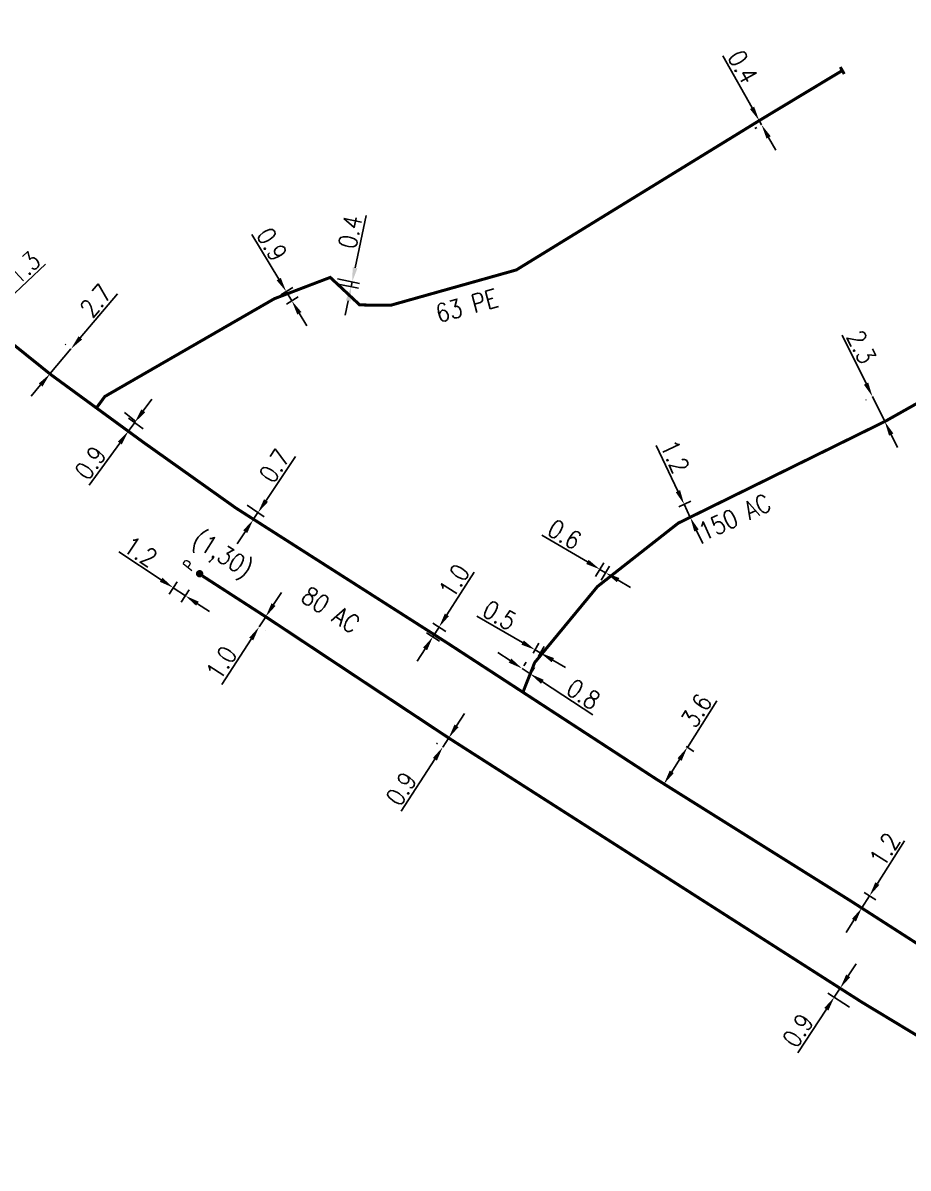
# Model space of a CAD drawing. Header units: millimetres. Extents: x 107995 to 109002, y 120994 to 122000.
# Drawn here: x 108747 to 108820.3, y 121002 to 121096.8 of the extents above; entities that cross this region are included whole.
import ezdxf
from ezdxf.enums import TextEntityAlignment as Align

# ---------------------------------------------------------------- set-up
doc = ezdxf.new("R2010")
doc.units = ezdxf.units.MM
doc.header["$PDMODE"] = 34
doc.linetypes.add('L_25_AP', pattern=[2000, 1000, 1000])
doc.linetypes.add('L_25_PE', pattern=[2000, 1000, 1000])
doc.layers.get('0').update_dxf_attribs({"linetype": 'CONTINUOUS'})
doc.layers.get('DEFPOINTS').update_dxf_attribs({"linetype": 'CONTINUOUS'})
doc.layers.add('L_150', color=1, linetype='CONTINUOUS')
doc.layers.add('L_300', color=7, linetype='CONTINUOUS')
doc.styles.add('G_ROMANS', font='ROMANS.SHX', dxfattribs={"width": 0.75})
doc.styles.get("Standard").update_dxf_attribs({"font": 'romans.shx', "width": 0.85})
doc.dimstyles.get("Standard").update_dxf_attribs({"dimtxt": 1.5, "dimasz": 1.2, "dimexe": 0.625, "dimexo": 0.625, "dimgap": 0.25, "dimtad": 1, "dimdec": 1, "dimzin": 0, "dimdsep": 46, "dimtxsty": 'Standard', "dimcen": -0.5, "dimadec": 0, "dimazin": 0, "dimtfac": 1, "dimtdec": 1, "dimtmove": 0, "dimatfit": 3, "dimfxl": 0, "dimtolj": 1, "dimtzin": 0, "dimarcsym": 0})

# ---------------------------------------------------------------- blocks, each defined once
blk = doc.blocks.new('*D12')
at = {"layer": 'DEFPOINTS', "color": 0, "linetype": 'Continuous', "transparency": 16777216}
for p in [(108744.04, 121072.254), (108746.119, 121071.949), (108745.176, 121071.055)]:
    blk.add_point(p, dxfattribs=at)
at = {"layer": 'L_150', "color": 0, "linetype": 'Continuous', "lineweight": -2, "transparency": 16777216}
for p, q in [((108745.856, 121073.973), (108748.897, 121076.853)), ((108744.04, 121072.254), (108744.984, 121073.148)), ((108745.69, 121072.403), (108744.555, 121073.601)), ((108744.746, 121071.509), (108743.611, 121072.708)), ((108743.169, 121071.429), (108742.298, 121070.603))]:
    blk.add_line(p, q, dxfattribs=at)
at = {"layer": 'L_150', "color": 0, "linetype": 'Continuous', "transparency": 16777216}
for points in [[(108745.718, 121074.118), (108745.993, 121073.828), (108744.984, 121073.148)], [(108743.032, 121071.574), (108743.307, 121071.283), (108744.04, 121072.254)]]:
    blk.add_solid(points, dxfattribs=at)
at = {"layer": 'L_150', "color": 0, "linetype": 'Continuous', "transparency": 16777216, "insert": (108747.125, 121076.552), "char_height": 1.5, "attachment_point": 5, "rotation": 43.4408}
blk.add_mtext('\\A1;1.3', dxfattribs=at)
blk = doc.blocks.new('*D13')
at = {"layer": 'DEFPOINTS', "color": 0, "linetype": 'Continuous', "transparency": 16777216}
for p in [(108751.072, 121069.781), (108749.273, 121067.765), (108749.333, 121067.715)]:
    blk.add_point(p, dxfattribs=at)
at = {"layer": 'L_150', "color": 0, "linetype": 'Continuous', "lineweight": -2, "transparency": 16777216}
for p, q in [((108751.785, 121070.748), (108754.857, 121074.397)), ((108750.593, 121070.183), (108750.534, 121070.233)), ((108749.273, 121067.765), (108751.012, 121069.83)), ((108748.855, 121068.118), (108748.795, 121068.168)), ((108748.501, 121066.847), (108747.728, 121065.929))]:
    blk.add_line(p, q, dxfattribs=at)
at = {"layer": 'L_150', "color": 0, "linetype": 'Continuous', "transparency": 16777216}
for points in [[(108751.632, 121070.877), (108751.938, 121070.62), (108751.012, 121069.83)], [(108748.348, 121066.976), (108748.654, 121066.718), (108749.273, 121067.765)]]:
    blk.add_solid(points, dxfattribs=at)
at = {"layer": 'L_150', "color": 0, "linetype": 'Continuous', "transparency": 16777216, "insert": (108753.071, 121073.828), "char_height": 1.5, "attachment_point": 5, "rotation": 49.90565}
blk.add_mtext('\\A1;2.7', dxfattribs=at)
blk = doc.blocks.new('*D14')
at = {"layer": 'DEFPOINTS', "color": 0, "linetype": 'Continuous', "transparency": 16777216}
for p in [(108755.758, 121063.01), (108757.503, 121062.853), (108756.974, 121062.125)]:
    blk.add_point(p, dxfattribs=at)
at = {"layer": 'L_150', "color": 0, "linetype": 'Continuous', "lineweight": -2, "transparency": 16777216}
for p, q in [((108756.994, 121064.708), (108757.7, 121065.678)), ((108756.468, 121062.493), (108755.253, 121063.377)), ((108756.288, 121063.737), (108755.758, 121063.01)), ((108756.998, 121063.221), (108755.783, 121064.105)), ((108755.052, 121062.039), (108752.515, 121058.554))]:
    blk.add_line(p, q, dxfattribs=at)
at = {"layer": 'L_150', "color": 0, "linetype": 'Continuous', "transparency": 16777216}
for points in [[(108756.832, 121064.825), (108757.156, 121064.59), (108756.288, 121063.737)], [(108754.89, 121062.157), (108755.214, 121061.922), (108755.758, 121063.01)]]:
    blk.add_solid(points, dxfattribs=at)
at = {"layer": 'L_150', "color": 0, "linetype": 'Continuous', "transparency": 16777216, "insert": (108752.622, 121060.4), "char_height": 1.5, "attachment_point": 5, "rotation": 53.95153}
blk.add_mtext('\\A1;0.9', dxfattribs=at)
blk = doc.blocks.new('*D15')
at = {"layer": 'DEFPOINTS', "color": 0, "linetype": 'Continuous', "transparency": 16777216}
for p in [(108765.064, 121057.235), (108764.675, 121056.653), (108766.102, 121055.699)]:
    blk.add_point(p, dxfattribs=at)
at = {"layer": 'L_150', "color": 0, "linetype": 'Continuous', "lineweight": -2, "transparency": 16777216}
for p, q in [((108767.158, 121057.279), (108769.587, 121060.913)), ((108765.584, 121056.888), (108767.01, 121055.934)), ((108765.195, 121056.306), (108766.621, 121055.352)), ((108766.102, 121055.699), (108766.491, 121056.281)), ((108765.435, 121054.702), (108764.768, 121053.704))]:
    blk.add_line(p, q, dxfattribs=at)
at = {"layer": 'L_150', "color": 0, "linetype": 'Continuous', "transparency": 16777216}
for points in [[(108766.991, 121057.39), (108767.324, 121057.168), (108766.491, 121056.281)], [(108765.269, 121054.813), (108765.601, 121054.591), (108766.102, 121055.699)]]:
    blk.add_solid(points, dxfattribs=at)
at = {"layer": 'L_150', "color": 0, "linetype": 'Continuous', "transparency": 16777216, "insert": (108767.874, 121060.151), "char_height": 1.5, "attachment_point": 5, "rotation": 56.2425}
blk.add_mtext('\\A1;0.7', dxfattribs=at)
blk = doc.blocks.new('*D16')
at = {"layer": 'DEFPOINTS', "color": 0, "linetype": 'Continuous', "transparency": 16777216}
for p in [(108780.972, 121046.006), (108782.055, 121045.315), (108782.566, 121046.116)]:
    blk.add_point(p, dxfattribs=at)
at = {"layer": 'L_150', "color": 0, "linetype": 'Continuous', "lineweight": -2, "transparency": 16777216}
for p, q in [((108782.129, 121047.818), (108784.383, 121051.35)), ((108781.528, 121045.651), (108780.445, 121046.342)), ((108782.039, 121046.452), (108780.957, 121047.143)), ((108780.972, 121046.006), (108781.483, 121046.807)), ((108780.327, 121044.995), (108779.681, 121043.983))]:
    blk.add_line(p, q, dxfattribs=at)
at = {"layer": 'L_150', "color": 0, "linetype": 'Continuous', "transparency": 16777216}
for points in [[(108781.96, 121047.926), (108782.298, 121047.711), (108781.483, 121046.807)], [(108780.158, 121045.102), (108780.495, 121044.887), (108780.972, 121046.006)]]:
    blk.add_solid(points, dxfattribs=at)
at = {"layer": 'L_150', "color": 0, "linetype": 'Continuous', "transparency": 16777216, "insert": (108782.736, 121050.628), "char_height": 1.5, "attachment_point": 5, "rotation": 57.45036}
blk.add_mtext('\\A1;1.0', dxfattribs=at)
blk = doc.blocks.new('*D17')
at = {"layer": 'DEFPOINTS', "color": 0, "linetype": 'Continuous', "transparency": 16777216}
for p in [(108801.4, 121037.255), (108799.464, 121034.22), (108800.1, 121033.814)]:
    blk.add_point(p, dxfattribs=at)
at = {"layer": 'L_150', "color": 0, "linetype": 'Continuous', "lineweight": -2, "transparency": 16777216}
for p, q in [((108802.036, 121036.849), (108804.486, 121040.689)), ((108801.927, 121036.919), (108802.563, 121036.513)), ((108800.746, 121034.826), (108801.391, 121035.837)), ((108799.991, 121033.884), (108800.627, 121033.478))]:
    blk.add_line(p, q, dxfattribs=at)
at = {"layer": 'L_150', "color": 0, "linetype": 'Continuous', "transparency": 16777216}
for points in [[(108801.222, 121035.945), (108801.56, 121035.73), (108802.036, 121036.849)], [(108800.577, 121034.933), (108800.914, 121034.718), (108800.1, 121033.814)]]:
    blk.add_solid(points, dxfattribs=at)
at = {"layer": 'L_150', "color": 0, "linetype": 'Continuous', "transparency": 16777216, "insert": (108802.79, 121039.889), "char_height": 1.5, "attachment_point": 5, "rotation": 57.46449}
blk.add_mtext('\\A1;3.6', dxfattribs=at)
blk = doc.blocks.new('*D18')
at = {"layer": 'DEFPOINTS', "color": 0, "linetype": 'Continuous', "transparency": 16777216}
for p in [(108816.152, 121025.179), (108815.506, 121024.168), (108816.475, 121023.55)]:
    blk.add_point(p, dxfattribs=at)
at = {"layer": 'L_150', "color": 0, "linetype": 'Continuous', "lineweight": -2, "transparency": 16777216}
for p, q in [((108817.766, 121025.573), (108820.019, 121029.105)), ((108816.475, 121023.55), (108817.12, 121024.561)), ((108816.678, 121024.843), (108817.647, 121024.225)), ((108816.033, 121023.832), (108817.002, 121023.214)), ((108815.829, 121022.538), (108815.184, 121021.526))]:
    blk.add_line(p, q, dxfattribs=at)
at = {"layer": 'L_150', "color": 0, "linetype": 'Continuous', "transparency": 16777216}
for points in [[(108817.597, 121025.681), (108817.934, 121025.465), (108817.12, 121024.561)], [(108815.661, 121022.646), (108815.998, 121022.43), (108816.475, 121023.55)]]:
    blk.add_solid(points, dxfattribs=at)
at = {"layer": 'L_150', "color": 0, "linetype": 'Continuous', "transparency": 16777216, "insert": (108818.372, 121028.383), "char_height": 1.5, "attachment_point": 5, "rotation": 57.46449}
blk.add_mtext('\\A1;1.2', dxfattribs=at)
blk = doc.blocks.new('*D30')
at = {"layer": 'DEFPOINTS', "color": 0, "linetype": 'Continuous', "transparency": 16777216}
for p in [(108760.141, 121051.069), (108761.142, 121050.409), (108760.479, 121049.403)]:
    blk.add_point(p, dxfattribs=at)
at = {"layer": 'L_300', "color": 0, "linetype": 'Continuous', "lineweight": -2, "transparency": 16777216}
for p, q in [((108758.475, 121050.724), (108754.978, 121053.029)), ((108759.797, 121050.547), (108759.133, 121049.541)), ((108760.479, 121049.403), (108759.477, 121050.063)), ((108760.799, 121049.887), (108760.135, 121048.881)), ((108761.481, 121048.742), (108762.483, 121048.082))]:
    blk.add_line(p, q, dxfattribs=at)
at = {"layer": 'L_300', "color": 0, "linetype": 'Continuous', "transparency": 16777216}
for points in [[(108758.586, 121050.891), (108758.365, 121050.557), (108759.477, 121050.063)], [(108761.591, 121048.909), (108761.371, 121048.575), (108760.479, 121049.403)]]:
    blk.add_solid(points, dxfattribs=at)
at = {"layer": 'L_300', "color": 0, "linetype": 'Continuous', "transparency": 16777216, "insert": (108756.776, 121053.042), "char_height": 1.5, "attachment_point": 5, "rotation": 326.60672}
blk.add_mtext('\\A1;1.2', dxfattribs=at)
blk = doc.blocks.new('*D31')
at = {"layer": 'DEFPOINTS', "color": 0, "linetype": 'Continuous', "transparency": 16777216}
for p in [(108767.124, 121047.665), (108767.129, 121047.662), (108766.58, 121046.826)]:
    blk.add_point(p, dxfattribs=at)
at = {"layer": 'L_150', "color": 0, "linetype": 'Continuous', "lineweight": -2, "transparency": 16777216}
for p, q in [((108767.781, 121048.669), (108768.434, 121049.676)), ((108767.129, 121047.662), (108766.585, 121046.823)), ((108767.648, 121047.325), (108767.654, 121047.322)), ((108767.105, 121046.486), (108767.11, 121046.483)), ((108765.933, 121045.815), (108763.49, 121042.044))]:
    blk.add_line(p, q, dxfattribs=at)
at = {"layer": 'L_150', "color": 0, "linetype": 'Continuous', "transparency": 16777216}
for points in [[(108767.614, 121048.778), (108767.949, 121048.56), (108767.129, 121047.662)], [(108765.765, 121045.924), (108766.101, 121045.707), (108766.585, 121046.823)]]:
    blk.add_solid(points, dxfattribs=at)
at = {"layer": 'L_150', "color": 0, "linetype": 'Continuous', "transparency": 16777216, "insert": (108763.463, 121043.842), "char_height": 1.5, "attachment_point": 5, "rotation": 57.06424}
blk.add_mtext('\\A1;1.0', dxfattribs=at)
blk = doc.blocks.new('*D32')
at = {"layer": 'DEFPOINTS', "color": 0, "linetype": 'Continuous', "transparency": 16777216}
for p in [(108781.888, 121036.805), (108782.278, 121037.625), (108782.378, 121037.56)]:
    blk.add_point(p, dxfattribs=at)
at = {"layer": 'L_150', "color": 0, "linetype": 'Continuous', "lineweight": -2, "transparency": 16777216}
for p, q in [((108782.93, 121038.632), (108783.583, 121039.639)), ((108781.853, 121037.9), (108781.753, 121037.965)), ((108781.364, 121037.145), (108781.264, 121037.209)), ((108782.278, 121037.625), (108781.789, 121036.869)), ((108781.136, 121035.862), (108778.352, 121031.565))]:
    blk.add_line(p, q, dxfattribs=at)
at = {"layer": 'L_150', "color": 0, "linetype": 'Continuous', "transparency": 16777216}
for points in [[(108782.762, 121038.741), (108783.098, 121038.523), (108782.278, 121037.625)], [(108780.968, 121035.971), (108781.304, 121035.754), (108781.789, 121036.869)]]:
    blk.add_solid(points, dxfattribs=at)
at = {"layer": 'L_150', "color": 0, "linetype": 'Continuous', "transparency": 16777216, "insert": (108778.358, 121033.414), "char_height": 1.5, "attachment_point": 5, "rotation": 57.06424}
blk.add_mtext('\\A1;0.9', dxfattribs=at)
blk = doc.blocks.new('*D33')
at = {"layer": 'DEFPOINTS', "color": 0, "linetype": 'Continuous', "transparency": 16777216}
for p in [(108814.693, 121016.923), (108815.972, 121015.01), (108816.465, 121015.763)]:
    blk.add_point(p, dxfattribs=at)
at = {"layer": 'L_150', "color": 0, "linetype": 'Continuous', "lineweight": -2, "transparency": 16777216}
for p, q in [((108815.35, 121017.927), (108816.007, 121018.931)), ((108815.942, 121016.106), (108814.17, 121017.265)), ((108814.693, 121016.923), (108814.2, 121016.17)), ((108815.449, 121015.353), (108813.677, 121016.512)), ((108813.543, 121015.166), (108811.183, 121011.559))]:
    blk.add_line(p, q, dxfattribs=at)
at = {"layer": 'L_150', "color": 0, "linetype": 'Continuous', "transparency": 16777216}
for points in [[(108815.182, 121018.037), (108815.517, 121017.818), (108814.693, 121016.923)], [(108813.376, 121015.276), (108813.71, 121015.056), (108814.2, 121016.17)]]:
    blk.add_solid(points, dxfattribs=at)
at = {"layer": 'L_150', "color": 0, "linetype": 'Continuous', "transparency": 16777216, "insert": (108811.197, 121013.408), "char_height": 1.5, "attachment_point": 5, "rotation": 56.80072}
blk.add_mtext('\\A1;0.9', dxfattribs=at)
blk = doc.blocks.new('*D59')
at = {"layer": 'DEFPOINTS', "color": 0, "linetype": 'Continuous', "transparency": 16777216}
for p in [(108788.169, 121043.083), (108788.838, 121042.644), (108789.029, 121042.936)]:
    blk.add_point(p, dxfattribs=at)
at = {"layer": 'L_150', "color": 0, "linetype": 'Continuous', "lineweight": -2, "transparency": 16777216}
for p, q in [((108787.356, 121044.032), (108786.352, 121044.689)), ((108788.511, 121043.605), (108788.702, 121043.897)), ((108789.18, 121043.167), (108789.371, 121043.459)), ((108788.36, 121043.374), (108789.029, 121042.936)), ((108790.033, 121042.279), (108794.211, 121039.544))]:
    blk.add_line(p, q, dxfattribs=at)
at = {"layer": 'L_150', "color": 0, "linetype": 'Continuous', "transparency": 16777216}
for points in [[(108787.465, 121044.199), (108787.246, 121043.864), (108788.36, 121043.374)], [(108790.143, 121042.446), (108789.924, 121042.112), (108789.029, 121042.936)]]:
    blk.add_solid(points, dxfattribs=at)
at = {"layer": 'L_150', "color": 0, "linetype": 'Continuous', "transparency": 16777216, "insert": (108793.432, 121041.249), "char_height": 1.5, "attachment_point": 5, "rotation": 326.79056}
blk.add_mtext('\\A1;0.8', dxfattribs=at)
blk = doc.blocks.new('*D60')
at = {"layer": 'DEFPOINTS', "color": 0, "linetype": 'Continuous', "transparency": 16777216}
for p in [(108789.866, 121044.67), (108788.956, 121044.099), (108789.388, 121043.848)]:
    blk.add_point(p, dxfattribs=at)
at = {"layer": 'L_150', "color": 0, "linetype": 'Continuous', "lineweight": -2, "transparency": 16777216}
for p, q in [((108788.396, 121045.524), (108784.617, 121047.721)), ((108789.27, 121044.639), (108789.748, 121045.462)), ((108789.866, 121044.67), (108789.434, 121044.921)), ((108789.702, 121044.388), (108790.18, 121045.21)), ((108790.904, 121044.067), (108791.941, 121043.464))]:
    blk.add_line(p, q, dxfattribs=at)
at = {"layer": 'L_150', "color": 0, "linetype": 'Continuous', "transparency": 16777216}
for points in [[(108788.497, 121045.697), (108788.296, 121045.351), (108789.434, 121044.921)], [(108791.004, 121044.24), (108790.803, 121043.894), (108789.866, 121044.67)]]:
    blk.add_solid(points, dxfattribs=at)
at = {"layer": 'L_150', "color": 0, "linetype": 'Continuous', "transparency": 16777216, "insert": (108786.49, 121047.789), "char_height": 1.5, "attachment_point": 5, "rotation": 329.83571}
blk.add_mtext('\\A1;0.5', dxfattribs=at)
blk = doc.blocks.new('*D61')
at = {"layer": 'DEFPOINTS', "color": 0, "linetype": 'Continuous', "transparency": 16777216}
for p in [(108795.272, 121051.305), (108794.123, 121050.442), (108794.596, 121050.162)]:
    blk.add_point(p, dxfattribs=at)
at = {"layer": 'L_150', "color": 0, "linetype": 'Continuous', "lineweight": -2, "transparency": 16777216}
for p, q in [((108793.766, 121052.196), (108790.003, 121054.421)), ((108794.441, 121050.98), (108795.117, 121052.123)), ((108795.272, 121051.305), (108794.799, 121051.585)), ((108794.914, 121050.7), (108795.59, 121051.843)), ((108796.305, 121050.694), (108797.338, 121050.083))]:
    blk.add_line(p, q, dxfattribs=at)
at = {"layer": 'L_150', "color": 0, "linetype": 'Continuous', "transparency": 16777216}
for points in [[(108793.867, 121052.368), (108793.664, 121052.024), (108794.799, 121051.585)], [(108796.407, 121050.866), (108796.203, 121050.522), (108795.272, 121051.305)]]:
    blk.add_solid(points, dxfattribs=at)
at = {"layer": 'L_150', "color": 0, "linetype": 'Continuous', "transparency": 16777216, "insert": (108791.877, 121054.475), "char_height": 1.5, "attachment_point": 5, "rotation": 329.39801}
blk.add_mtext('\\A1;0.6', dxfattribs=at)
blk = doc.blocks.new('*D62')
at = {"layer": 'DEFPOINTS', "color": 0, "linetype": 'Continuous', "transparency": 16777216}
for p in [(108800.774, 121056.498), (108802.281, 121055.882), (108801.286, 121055.412)]:
    blk.add_point(p, dxfattribs=at)
at = {"layer": 'L_150', "color": 0, "linetype": 'Continuous', "lineweight": -2, "transparency": 16777216}
for p, q in [((108801.257, 121058.052), (108799.469, 121061.841)), ((108801.339, 121056.764), (108802.334, 121057.234)), ((108802.281, 121055.882), (108801.769, 121056.967)), ((108801.851, 121055.679), (108802.846, 121056.149)), ((108802.793, 121054.797), (108803.306, 121053.712))]:
    blk.add_line(p, q, dxfattribs=at)
at = {"layer": 'L_150', "color": 0, "linetype": 'Continuous', "transparency": 16777216}
for points in [[(108801.438, 121058.138), (108801.076, 121057.967), (108801.769, 121056.967)], [(108802.974, 121054.882), (108802.613, 121054.711), (108802.281, 121055.882)]]:
    blk.add_solid(points, dxfattribs=at)
at = {"layer": 'L_150', "color": 0, "linetype": 'Continuous', "transparency": 16777216, "insert": (108801.011, 121060.916), "char_height": 1.5, "attachment_point": 5, "rotation": 295.26377}
blk.add_mtext('\\A1;1.2', dxfattribs=at)
blk = doc.blocks.new('*D63')
at = {"layer": 'DEFPOINTS', "color": 0, "linetype": 'Continuous', "transparency": 16777216}
for p in [(108817.397, 121065.903), (108818.379, 121063.823), (108818.415, 121063.84)]:
    blk.add_point(p, dxfattribs=at)
at = {"layer": 'L_150', "color": 0, "linetype": 'Continuous', "lineweight": -2, "transparency": 16777216}
for p, q in [((108816.831, 121066.962), (108814.855, 121070.966)), ((108816.837, 121065.626), (108816.801, 121065.609)), ((108818.379, 121063.823), (108817.362, 121065.885)), ((108817.854, 121063.564), (108817.819, 121063.546)), ((108818.91, 121062.747), (108819.441, 121061.67))]:
    blk.add_line(p, q, dxfattribs=at)
at = {"layer": 'L_150', "color": 0, "linetype": 'Continuous', "transparency": 16777216}
for points in [[(108817.01, 121067.05), (108816.652, 121066.873), (108817.362, 121065.885)], [(108819.09, 121062.835), (108818.731, 121062.658), (108818.379, 121063.823)]]:
    blk.add_solid(points, dxfattribs=at)
at = {"layer": 'L_150', "color": 0, "linetype": 'Continuous', "transparency": 16777216, "insert": (108816.454, 121069.986), "char_height": 1.5, "attachment_point": 5, "rotation": 296.25805}
blk.add_mtext('\\A1;2.3', dxfattribs=at)
blk = doc.blocks.new('*D72')
at = {"layer": 'DEFPOINTS', "color": 0, "linetype": 'Continuous', "transparency": 16777216}
for p in [(108767.852, 121073.991), (108768.83, 121074.581), (108768.317, 121073.221)]:
    blk.add_point(p, dxfattribs=at)
at = {"layer": 'L_150', "color": 0, "linetype": 'Continuous', "lineweight": -2, "transparency": 16777216}
for p, q in [((108768.21, 121075.609), (108765.983, 121079.3)), ((108768.387, 121074.314), (108769.365, 121074.904)), ((108769.295, 121073.811), (108768.83, 121074.581)), ((108768.852, 121073.544), (108769.83, 121074.134)), ((108769.915, 121072.783), (108770.535, 121071.756))]:
    blk.add_line(p, q, dxfattribs=at)
at = {"layer": 'L_150', "color": 0, "linetype": 'Continuous', "transparency": 16777216}
for points in [[(108768.382, 121075.712), (108768.039, 121075.506), (108768.83, 121074.581)], [(108770.087, 121072.887), (108769.744, 121072.68), (108769.295, 121073.811)]]:
    blk.add_solid(points, dxfattribs=at)
at = {"layer": 'L_150', "color": 0, "linetype": 'Continuous', "transparency": 16777216, "insert": (108767.643, 121078.485), "char_height": 1.5, "attachment_point": 5, "rotation": 301.11078}
blk.add_mtext('\\A1;0.9', dxfattribs=at)
blk = doc.blocks.new('*D73')
at = {"layer": 'DEFPOINTS', "color": 0, "linetype": 'Continuous', "transparency": 16777216}
for p in [(108772.475, 121075.753), (108772.393, 121075.362), (108774.286, 121075.376)]:
    blk.add_point(p, dxfattribs=at)
at = {"layer": 'L_150', "color": 0, "linetype": 'Continuous', "lineweight": -2, "transparency": 16777216}
for p, q in [((108774.531, 121076.551), (108775.435, 121080.89)), ((108773.005, 121075.234), (108774.816, 121074.857)), ((108773.087, 121075.626), (108774.898, 121075.248)), ((108774.204, 121074.984), (108774.286, 121075.376)), ((108773.96, 121073.81), (108773.715, 121072.635))]:
    blk.add_line(p, q, dxfattribs=at)
at = {"layer": 'L_150', "color": 0, "linetype": 'Continuous', "transparency": 16777216}
for points in [[(108774.335, 121076.591), (108774.727, 121076.51), (108774.286, 121075.376)], [(108773.764, 121073.85), (108774.155, 121073.769), (108774.204, 121074.984)]]:
    blk.add_solid(points, dxfattribs=at)
at = {"layer": 'L_150', "color": 0, "linetype": 'Continuous', "transparency": 16777216, "insert": (108774.126, 121079.512), "char_height": 1.5, "attachment_point": 5, "rotation": 78.22988}
blk.add_mtext('\\A1;0.4', dxfattribs=at)
blk = doc.blocks.new('*D74')
at = {"layer": 'DEFPOINTS', "color": 0, "linetype": 'Continuous', "transparency": 16777216}
for p in [(108807.982, 121088.738), (108808.144, 121088.829), (108808.34, 121088.48)]:
    blk.add_point(p, dxfattribs=at)
at = {"layer": 'L_150', "color": 0, "linetype": 'Continuous', "lineweight": -2, "transparency": 16777216}
for p, q in [((108807.395, 121089.785), (108804.972, 121094.105)), ((108807.599, 121088.523), (108807.437, 121088.432)), ((108807.795, 121088.174), (108807.633, 121088.083)), ((108808.178, 121088.389), (108807.982, 121088.738)), ((108808.765, 121087.342), (108809.352, 121086.296))]:
    blk.add_line(p, q, dxfattribs=at)
at = {"layer": 'L_150', "color": 0, "linetype": 'Continuous', "transparency": 16777216}
for points in [[(108807.57, 121089.882), (108807.221, 121089.687), (108807.982, 121088.738)], [(108808.939, 121087.44), (108808.59, 121087.245), (108808.178, 121088.389)]]:
    blk.add_solid(points, dxfattribs=at)
at = {"layer": 'L_150', "color": 0, "linetype": 'Continuous', "transparency": 16777216, "insert": (108806.635, 121093.184), "char_height": 1.5, "attachment_point": 5, "rotation": 299.28518}
blk.add_mtext('\\A1;0.4', dxfattribs=at)
blk = doc.blocks.new('L_300_12')
at = {"color": 0, "linetype": 'Continuous', "const_width": 0.497, "flags": 128}
blk.add_lwpolyline([(-0.21, 0, 1), (0.29, 0, 1)], format="xyb", close=True, dxfattribs=at)
at = {"color": 0, "linetype": 'Continuous', "style": 'G_ROMANS', "width": 0.75}
blk.add_text('P', height=1.5, dxfattribs=at).set_placement((0.04, 1.85), align=Align.MIDDLE)
at = {"color": 0, "linetype": 'Continuous', "style": 'G_ROMANS', "width": 0.75, "flags": 3}
for tag, p in [('DEF_LEG', (0, -10)), ('DEF_COUP', (0, -12.5)), ('DEF_TYPE', (0, -15))]:
    blk.add_attdef(tag, text='', height=1.2, dxfattribs=at).set_placement(p, align=Align.MIDDLE)

msp = doc.modelspace()

# ---------------------------------------------------------------- linework, layer by layer
at = {"layer": 'L_150', "linetype": 'L_25_PE'}
msp.add_line((108755.445, 121064.572), (108756.378, 121063.817), dxfattribs=at)
at = {"layer": 'L_150', "linetype": 'L_25_AP', "const_width": 0.25, "flags": 128}
for points in [[(108866.928, 121011.999), (108864.866, 121011.534), (108849.431, 121009.767), (108836.036, 121012.114), (108825.339, 121017.85), (108815.506, 121024.168), (108799.464, 121034.22), (108782.166, 121045.489), (108764.675, 121056.653), (108756.974, 121062.125), (108749.333, 121067.715), (108745.163, 121071.068), (108739.556, 121076.93), (108729.546, 121087.949), (108726.42, 121091.36), (108715.018, 121104.581), (108690.759, 121132.662), (108683.057, 121141.717), (108656.685, 121172.093), (108650.376, 121182.42), (108650.182, 121183.133), (108649.812, 121184.497)], [(108865.695, 121011.721), (108867.696, 121005.319), (108865.593, 121004.619), (108858.752, 121002.32), (108853.104, 121002.143), (108839.939, 121002.844), (108833.219, 121005.92), (108826.546, 121009.674), (108816.464, 121015.764), (108782.378, 121037.56), (108767.124, 121047.665), (108761.904, 121051.035)]]:
    msp.add_lwpolyline(points, dxfattribs=at)
at = {"layer": 'L_150', "linetype": 'L_25_PE', "const_width": 0.25, "flags": 128}
for points in [[(108814.862, 121092.878), (108808.144, 121088.829), (108787.878, 121076.371), (108777.481, 121073.448), (108774.915, 121073.473), (108772.475, 121075.753), (108767.852, 121073.991), (108753.813, 121065.894), (108753.119, 121064.945)], [(108814.697, 121093.167), (108815.026, 121092.589)]]:
    msp.add_lwpolyline(points, dxfattribs=at)
at = {"layer": 'L_150', "linetype": 'L_25_AP', "flags": 128}
msp.add_lwpolyline([(108854.323, 121084.068, 0.25, 0.25, 0), (108818.415, 121063.84, 0.25, 0.25, 0), (108801.286, 121055.412, 0.25, 0.25, 0), (108794.596, 121050.162, 0.25, 0.25, 0), (108789.399, 121043.867, 0.25, 0.25, 0), (108788.425, 121041.411, 0, 0, 0)], format="xyseb", dxfattribs=at)

# ---------------------------------------------------------------- block references
at = {"layer": 'L_300', "xscale": 0.614062894400506, "yscale": 0.614062894400506, "zscale": 0.614062894400506, "rotation": 50.93596355290779}
msp.add_blockref('L_300_12', (108761.646, 121051.202), dxfattribs=at)

# ---------------------------------------------------------------- texts
at = {"layer": 'L_150', "linetype": 'Continuous', "char_height": 1.5, "attachment_point": 1}
for s, insert, width, rotation in [('63 PE', (108781.06, 121073.434), 6.69608, 15.41041), ('150 AC', (108802.79, 121055.265), 13.2834, 24.91096), ('(1,30)', (108761.745, 121054.959), 8.0015, 327.28565), ('80 AC', (108770.743, 121050.273), 17.3995, 327.05431)]:
    msp.add_mtext(s, dxfattribs=dict(at, insert=insert, width=width, rotation=rotation))

# ---------------------------------------------------------------- dimensions: what is measured, and where the dimension line sits
at = {"layer": 'L_150', "linetype": 'Continuous'}
for base, p1, p2, angle, picture, middle in [((108807.982, 121088.738), (108808.34, 121088.48), (108808.144, 121088.829), 119.28518, '*D74', (108805.763, 121092.695)), ((108774.286, 121075.376), (108772.393, 121075.362), (108772.475, 121075.753), 78.22988, '*D73', (108775.105, 121079.308)), ((108768.83, 121074.581), (108768.317, 121073.221), (108767.852, 121073.991), 121.11078, '*D72', (108766.787, 121077.968)), ((108744.04, 121072.254), (108746.119, 121071.949), (108745.176, 121071.055), 223.4408, '*D12', (108747.812, 121075.826)), ((108749.273, 121067.765), (108751.072, 121069.781), (108749.333, 121067.715), 229.90565, '*D13', (108753.836, 121073.184)), ((108818.379, 121063.823), (108817.397, 121065.903), (108818.415, 121063.84), 296.25805, '*D63', (108815.557, 121069.544)), ((108755.758, 121063.01), (108757.503, 121062.853), (108756.974, 121062.125), 233.95153, '*D14', (108753.431, 121059.812)), ((108802.281, 121055.882), (108800.774, 121056.498), (108801.286, 121055.412), 295.26377, '*D62', (108800.107, 121060.489)), ((108766.102, 121055.699), (108765.064, 121057.235), (108764.675, 121056.653), 236.2425, '*D15', (108768.705, 121059.595)), ((108795.272, 121051.305), (108794.123, 121050.442), (108794.596, 121050.162), 329.39801, '*D61', (108791.368, 121053.614)), ((108780.97226, 121046.006096), (108782.565897, 121046.115921), (108782.054768, 121045.315142), 237.450355, '*D16', (108783.578824, 121050.089769)), ((108767.129, 121047.662), (108766.58, 121046.826), (108767.124, 121047.665), 57.06424, '*D31', (108764.302, 121043.298)), ((108789.866, 121044.67), (108788.956, 121044.099), (108789.388, 121043.848), 329.83571, '*D60', (108785.988, 121046.924)), ((108789.029, 121042.936), (108788.169, 121043.083), (108788.838, 121042.644), 326.79056, '*D59', (108792.884, 121040.413)), ((108800.1, 121033.814), (108801.4, 121037.255), (108799.464, 121034.22), 237.46449, '*D17', (108803.633, 121039.352)), ((108782.278, 121037.625), (108781.888, 121036.805), (108782.378, 121037.56), 57.06424, '*D32', (108779.198, 121032.87)), ((108816.475, 121023.55), (108816.152, 121025.179), (108815.506, 121024.168), 237.46449, '*D18', (108819.215, 121027.845)), ((108814.693, 121016.923), (108815.972, 121015.01), (108816.465, 121015.763), 56.80072, '*D33', (108812.034, 121012.86))]:
    dim = msp.add_linear_dim(base=base, p1=p1, p2=p2, angle=angle, dimstyle='Standard', override={"dimdec": 1}, dxfattribs=at)
    dim.commit()
    dim.dimension.update_dxf_attribs({"geometry": picture, "text_midpoint": middle, "dimtype": 161})
at = {"layer": 'L_300', "linetype": 'Continuous'}
dim = msp.add_linear_dim(base=(108760.479, 121049.403), p1=(108760.141, 121051.069), p2=(108761.142, 121050.409), angle=326.60672, dimstyle='Standard', override={"dimdec": 1}, dxfattribs=at)
dim.commit()
dim.dimension.update_dxf_attribs({"geometry": '*D30', "text_midpoint": (108756.226, 121052.207), "dimtype": 161})

doc.saveas('drawing.dxf')
